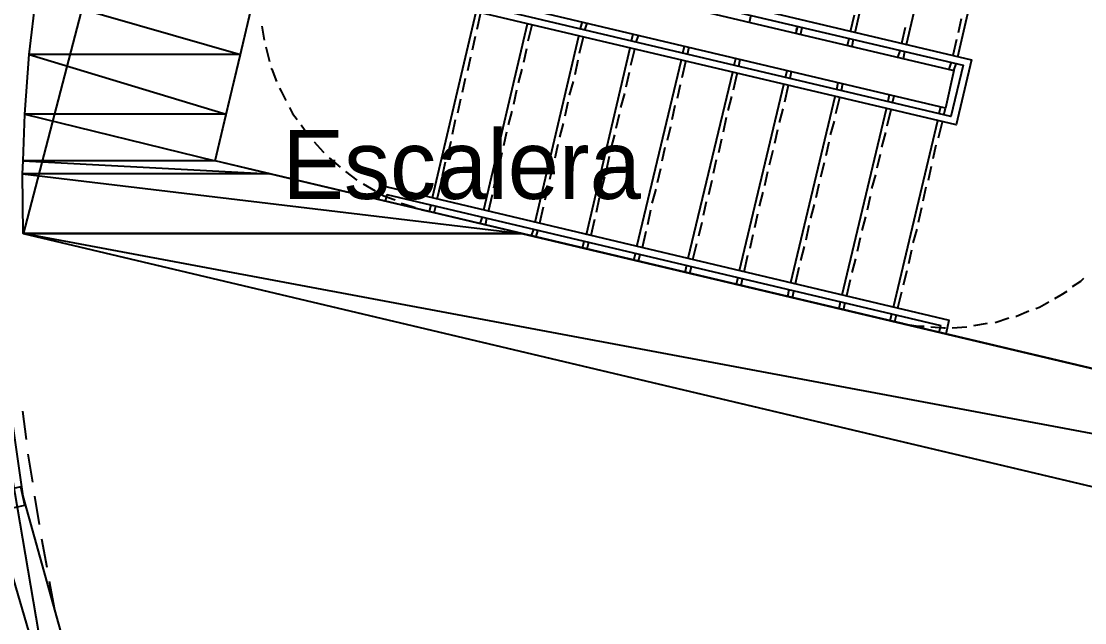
# Model space of a CAD drawing. Header units: feet. Extents: x -84 to 198, y -22 to 181.
# Drawn here: x 28.33 to 46.85, y 113.98 to 124.46 of the extents above; entities that cross this region are included whole.
import ezdxf
from ezdxf.enums import TextEntityAlignment as Align

# ---------------------------------------------------------------- set-up
doc = ezdxf.new("R2010")
doc.units = ezdxf.units.FT
for name, color, linetype in [('A-AREA-COMUN', 252, 'CONTINUOUS'), ('A-LINEA', 7, 'CONTINUOUS'), ('A-MURO-CONCRETO', 8, 'CONTINUOUS'), ('A-NOMBRE-ESPACIO', 2, 'CONTINUOUS')]:
    doc.layers.add(name, color=color, linetype=linetype)

msp = doc.modelspace()

# ---------------------------------------------------------------- linework, layer by layer
at = {"layer": 'A-AREA-COMUN'}
msp.add_lwpolyline([(27.872, 115.8044), (28.768, 112.7644)], dxfattribs=at)
at = {"layer": 'A-LINEA'}
for p, q in [((31.7159, 133.6567), (28.3582, 120.754)), ((42.8533, 124.2711), (43.6133, 127.5111)), ((43.7467, 124.0578), (44.5067, 127.2978)), ((44.64, 123.8444), (45.4, 127.0978)), ((35.4933, 121.3911), (36.2533, 124.6311)), ((36.2667, 124.3244), (36.3333, 124.6178)), ((41.0133, 124.4444), (41.04, 124.5778)), ((42.7733, 124.2844), (42.84, 124.5778)), ((44.6533, 124.2711), (44.7067, 124.5111)), ((32.52, 124.3778), (32.56, 124.1378)), ((36.3867, 121.1778), (37.1467, 124.4178)), ((37.16, 124.1244), (37.2267, 124.4044)), ((38.0667, 124.3378), (38.1067, 124.4578)), ((38.1467, 124.3111), (38.1867, 124.4311)), ((41.8267, 124.2578), (41.8533, 124.3778)), ((41.8267, 124.2578), (41.84, 124.3511)), ((41.9067, 124.2444), (41.9333, 124.3644)), ((43.6667, 124.0844), (43.7333, 124.3644)), ((36.1867, 123.9644), (36.24, 124.2044)), ((37.28, 120.9644), (38.04, 124.2044)), ((38.0533, 123.9111), (38.12, 124.1911)), ((38.96, 124.1244), (38.9867, 124.2444)), ((39.04, 124.0978), (39.08, 124.2178)), ((42.72, 124.0444), (42.7467, 124.1644)), ((42.8, 124.0311), (42.8267, 124.1511)), ((44.56, 123.8711), (44.6267, 124.1511)), ((32.5867, 124.0178), (32.6533, 123.7644)), ((37.08, 123.7511), (37.1333, 123.9911)), ((38.1733, 120.7511), (38.9333, 124.0044)), ((38.9467, 123.6978), (39.0133, 123.9778)), ((39.8533, 123.9111), (39.88, 124.0311)), ((39.9333, 123.8844), (39.96, 124.0178)), ((43.6, 123.8311), (43.64, 123.9511)), ((36.1067, 123.6044), (36.16, 123.8444)), ((37.9733, 123.5378), (38.0267, 123.7911)), ((39.0533, 120.5378), (39.8267, 123.7911)), ((39.84, 123.4844), (39.9067, 123.7644)), ((40.7467, 123.6978), (40.7733, 123.8178)), ((40.8267, 123.6844), (40.8533, 123.8044)), ((43.6933, 123.8178), (43.72, 123.9378)), ((36.9867, 123.3911), (37.0533, 123.6311)), ((38.8667, 123.3244), (38.92, 123.5778)), ((39.9467, 120.3378), (40.72, 123.5778)), ((41.64, 123.4844), (41.6667, 123.6044)), ((41.72, 123.4711), (41.7467, 123.5911)), ((44.4933, 123.6311), (44.5333, 123.7511)), ((44.5733, 123.6044), (44.6133, 123.7244)), ((36.0133, 123.2311), (36.0667, 123.4711)), ((37.88, 123.1778), (37.9467, 123.4178)), ((40.7333, 123.2711), (40.8, 123.5511)), ((42.5333, 123.2711), (42.56, 123.4044)), ((36.9067, 123.0178), (36.96, 123.2711)), ((38.7733, 122.9644), (38.84, 123.2044)), ((39.76, 123.1244), (39.8133, 123.3644)), ((40.84, 120.1244), (41.6133, 123.3644)), ((41.6267, 123.0578), (41.6933, 123.3511)), ((42.6133, 123.2578), (42.64, 123.3778)), ((35.9333, 122.8711), (35.9867, 123.1111)), ((37.8, 122.8178), (37.8533, 123.0578)), ((40.64, 122.9111), (40.7067, 123.1511)), ((41.7333, 119.9111), (42.5067, 123.1511)), ((42.52, 122.8578), (42.5867, 123.1378)), ((43.4267, 123.0711), (43.4533, 123.1911)), ((43.5067, 123.0444), (43.5333, 123.1644)), ((27.0667, 122.929), (29.6038, 108.1219)), ((36.8133, 122.6578), (36.88, 122.8978)), ((38.6933, 122.6044), (38.7467, 122.8444)), ((39.6667, 122.7511), (39.72, 123.0044)), ((41.5333, 122.6978), (41.6, 122.9378)), ((42.6267, 119.6978), (43.4, 122.9378)), ((43.4133, 122.6444), (43.48, 122.9244)), ((44.32, 122.8578), (44.3467, 122.9778)), ((44.4, 122.8311), (44.4267, 122.9511)), ((35.84, 122.4978), (35.8933, 122.7511)), ((37.7067, 122.4444), (37.7733, 122.6844)), ((40.56, 122.5378), (40.6133, 122.7911)), ((42.4267, 122.4844), (42.4933, 122.7244)), ((43.52, 119.4844), (44.2933, 122.7378)), ((44.3067, 122.4311), (44.3733, 122.7111)), ((36.7333, 122.2978), (36.7867, 122.5378)), ((38.6, 122.2311), (38.6667, 122.4844)), ((39.5867, 122.3911), (39.64, 122.6311)), ((41.4533, 122.3378), (41.5067, 122.5778)), ((43.32, 122.2711), (43.3867, 122.5244)), ((35.76, 122.1378), (35.8133, 122.3778)), ((37.6267, 122.0844), (37.68, 122.3244)), ((40.48, 122.1778), (40.5333, 122.4178)), ((42.3467, 122.1244), (42.4, 122.3644)), ((44.2133, 122.0711), (44.2667, 122.3111)), ((36.6533, 121.9244), (36.7067, 122.1778)), ((38.52, 121.8711), (38.5733, 122.1111)), ((39.4933, 122.0311), (39.5467, 122.2711)), ((41.36, 121.9644), (41.4267, 122.2178)), ((43.24, 121.9111), (43.2933, 122.1511)), ((33.6933, 122.0844), (33.88, 121.9244)), ((35.6667, 121.7778), (35.72, 122.0178)), ((37.5333, 121.7111), (37.6, 121.9644)), ((40.3867, 121.8178), (40.44, 122.0578)), ((42.2533, 121.7511), (42.32, 122.0044)), ((44.1333, 121.6978), (44.1867, 121.9378)), ((33.9733, 121.8444), (34.1733, 121.6978)), ((36.56, 121.5644), (36.6133, 121.8044)), ((38.4267, 121.5111), (38.4933, 121.7511)), ((39.4133, 121.6578), (39.4667, 121.8978)), ((41.28, 121.6044), (41.3333, 121.8444)), ((43.1467, 121.5511), (43.2133, 121.7911)), ((34.28, 121.6311), (34.4933, 121.5111)), ((34.6, 121.6044), (34.5467, 121.3511)), ((34.6, 121.6044), (44.4933, 119.2578)), ((35.5733, 121.3644), (35.64, 121.6578)), ((37.4533, 121.3511), (37.5067, 121.5911)), ((39.32, 121.2978), (39.3867, 121.5378)), ((40.3067, 121.4444), (40.36, 121.6978)), ((42.1733, 121.3911), (42.2267, 121.6311)), ((44.04, 121.3378), (44.0933, 121.5778)), ((34.6933, 121.4444), (34.6667, 121.3244)), ((34.6933, 121.4444), (44.3467, 119.1644)), ((36.4667, 121.1511), (36.5333, 121.4444)), ((38.3467, 121.1378), (38.4, 121.3911)), ((41.1867, 121.2444), (41.2533, 121.4844)), ((43.0667, 121.1778), (43.12, 121.4178)), ((35.3067, 121.1778), (35.44, 121.1511)), ((35.44, 121.1511), (35.4667, 121.2711)), ((35.52, 121.1244), (35.5467, 121.2444)), ((37.36, 120.9511), (37.4267, 121.2311)), ((39.24, 120.9244), (39.2933, 121.1778)), ((40.2133, 121.0844), (40.2667, 121.3244)), ((42.08, 121.0311), (42.1467, 121.2711)), ((43.96, 120.9644), (44.0133, 121.2178)), ((36.32, 120.9378), (36.36, 121.0578)), ((36.4133, 120.9111), (36.44, 121.0311)), ((38.2533, 120.7378), (38.32, 121.0178)), ((41.1067, 120.8711), (41.16, 121.1111)), ((42.9733, 120.8178), (43.04, 121.0578)), ((37.2133, 120.7244), (37.2533, 120.8444)), ((37.2933, 120.6978), (37.3333, 120.8311)), ((39.1467, 120.5244), (39.2133, 120.8044)), ((40.1333, 120.7244), (40.1867, 120.9644)), ((42, 120.6578), (42.0533, 120.9111)), ((43.8667, 120.6044), (43.9333, 120.8444)), ((28.36, 120.7644), (69.4933, 111.0311)), ((28.36, 120.7644), (28.36, 120.7644)), ((38.1067, 120.5111), (38.1333, 120.6311)), ((38.1867, 120.4978), (38.2133, 120.6178)), ((41.0267, 120.5111), (41.08, 120.7511)), ((42.8933, 120.4578), (42.9467, 120.6978)), ((40.0267, 120.3111), (40.0933, 120.5911)), ((41.9067, 120.2978), (41.9733, 120.5378)), ((43.7867, 120.2444), (43.84, 120.4844)), ((39, 120.2978), (39.0267, 120.4178)), ((39.08, 120.2844), (39.1067, 120.4044)), ((40.92, 120.0978), (40.9867, 120.3911)), ((42.8, 120.0844), (42.8667, 120.3244)), ((39.8933, 120.0844), (39.92, 120.2178)), ((39.9733, 120.0711), (40, 120.1911)), ((41.8133, 119.8978), (41.88, 120.1778)), ((43.6933, 119.8711), (43.76, 120.1244)), ((40.7867, 119.8844), (40.8133, 120.0044)), ((40.8667, 119.8578), (40.8933, 119.9778)), ((42.7067, 119.6844), (42.7733, 119.9644)), ((41.68, 119.6711), (41.7067, 119.7911)), ((41.76, 119.6444), (41.7867, 119.7644)), ((43.6, 119.4711), (43.6667, 119.7511)), ((42.5733, 119.4578), (42.6, 119.5778)), ((42.6533, 119.4311), (42.68, 119.5644)), ((43.4667, 119.2444), (43.4933, 119.3644)), ((43.5467, 119.2311), (43.5733, 119.3511)), ((43.5467, 119.2311), (43.68, 119.2044)), ((44.32, 119.0444), (44.3467, 119.1644)), ((44.44, 119.0178), (44.4933, 119.2578)), ((44.5467, 119.1244), (44.8, 119.1378)), ((44.92, 119.1644), (45.16, 119.2044)), ((45.2933, 119.2178), (45.5333, 119.2978)), ((28.3467, 117.6711), (28.4133, 117.1778)), ((28.44, 116.9244), (28.52, 116.4311)), ((28.56, 116.1911), (28.64, 115.6978)), ((28.68, 115.4444), (28.7733, 114.9511)), ((28.8133, 114.7111), (28.9067, 114.2178))]:
    msp.add_line(p, q, dxfattribs=at)
for points in [[(69.4933, 111.0311), (69.9467, 112.9778), (31.7067, 122.0311), (33.6267, 130.1378), (45.8533, 127.2444), (46.5333, 130.1644), (31.72, 133.6711)], [(39.7733, 125.0044), (44.88, 123.7911), (44.6133, 122.6578), (36.0133, 124.6844), (36.28, 125.8311), (38.9467, 125.1911)], [(39.6533, 124.8978), (44.7333, 123.6978), (44.52, 122.8044), (36.16, 124.7778), (36.3733, 125.6711), (38.8267, 125.0978)], [(36.32, 124.8711), (36.4667, 125.5244), (44.5733, 123.6044), (44.4267, 122.9511), (36.32, 124.8711)], [(29.08, 113.6044), (28.36, 116.1911), (27.8133, 119.9778), (27.8667, 123.7911)], [(32.68, 123.6444), (32.6933, 123.6311), (32.7733, 123.4178)], [(32.8267, 123.2978), (32.8533, 123.2444), (32.9333, 123.0844)], [(33, 122.9644), (33.0533, 122.8578), (33.1333, 122.7511)], [(33.2, 122.6578), (33.3067, 122.5111), (33.3467, 122.4578)], [(33.4267, 122.3644), (33.5867, 122.1911), (33.6, 122.1778)], [(34.6, 121.4444), (34.6267, 121.4311), (34.84, 121.3511)], [(34.9467, 121.2978), (35.0267, 121.2711), (35.1867, 121.2178)], [(46.64, 119.8444), (46.7867, 119.9378), (46.84, 119.9911)], [(46.3333, 119.6311), (46.44, 119.6978), (46.5467, 119.7644)], [(46, 119.4578), (46.0667, 119.4844), (46.2267, 119.5778)], [(45.6533, 119.3244), (45.6667, 119.3244), (45.88, 119.4178)], [(43.8, 119.1778), (43.96, 119.1511), (44.0533, 119.1511)], [(44.1733, 119.1378), (44.4, 119.1244), (44.4267, 119.1244)], [(27.6133, 116.0444), (27.5333, 116.0311), (27.5467, 115.9911), (27.6267, 116.0044), (27.6533, 115.8711), (28.3867, 116.0311), (28.32, 116.3511), (27.5867, 116.1911), (27.6133, 116.0444)]]:
    msp.add_lwpolyline(points, dxfattribs=at)
at = {"layer": 'A-MURO-CONCRETO'}
for points in [[(28.5867, 124.9111), (32.1467, 123.8844), (28.4667, 123.8844), (28.5867, 124.9111), (28.5867, 124.9111)], [(32.3867, 124.9111), (28.5867, 124.9111), (32.1467, 123.8844), (32.3867, 124.9111)], [(28.4667, 123.8844), (31.8933, 122.8444), (28.3867, 122.8444), (28.4667, 123.8844), (28.4667, 123.8844)], [(32.1467, 123.8844), (28.4667, 123.8844), (31.8933, 122.8444), (32.1467, 123.8844)], [(28.3867, 122.8444), (31.7067, 122.0311), (28.36, 122.0311), (28.3867, 122.8444), (28.3867, 122.8444)], [(31.8933, 122.8444), (28.3867, 122.8444), (31.7067, 122.0311), (31.8933, 122.8444)], [(28.36, 122.0311), (32.6533, 121.8044), (28.3467, 121.8044), (28.36, 122.0311), (28.36, 122.0311)], [(31.7067, 122.0311), (28.36, 122.0311), (32.6533, 121.8044), (31.7067, 122.0311)], [(32.6533, 121.8044), (28.3467, 121.8044), (37.04, 120.7644), (32.6533, 121.8044)], [(28.3467, 121.8044), (37.04, 120.7644), (28.36, 120.7644), (28.3467, 121.8044), (28.3467, 121.8044)], [(28.36, 120.7644), (61.2533, 112.9778), (69.9467, 112.9778), (28.36, 120.7644)], [(28.36, 120.7644), (37.04, 120.7644), (69.9467, 112.9778), (28.36, 120.7644), (28.36, 120.7644)]]:
    msp.add_lwpolyline(points, dxfattribs=at)

# ---------------------------------------------------------------- texts
at = {"layer": 'A-NOMBRE-ESPACIO'}
msp.add_text('Escalera', height=1.2, dxfattribs=at).set_placement((36, 121.3689), align=Align.CENTER)

doc.saveas('drawing.dxf')
